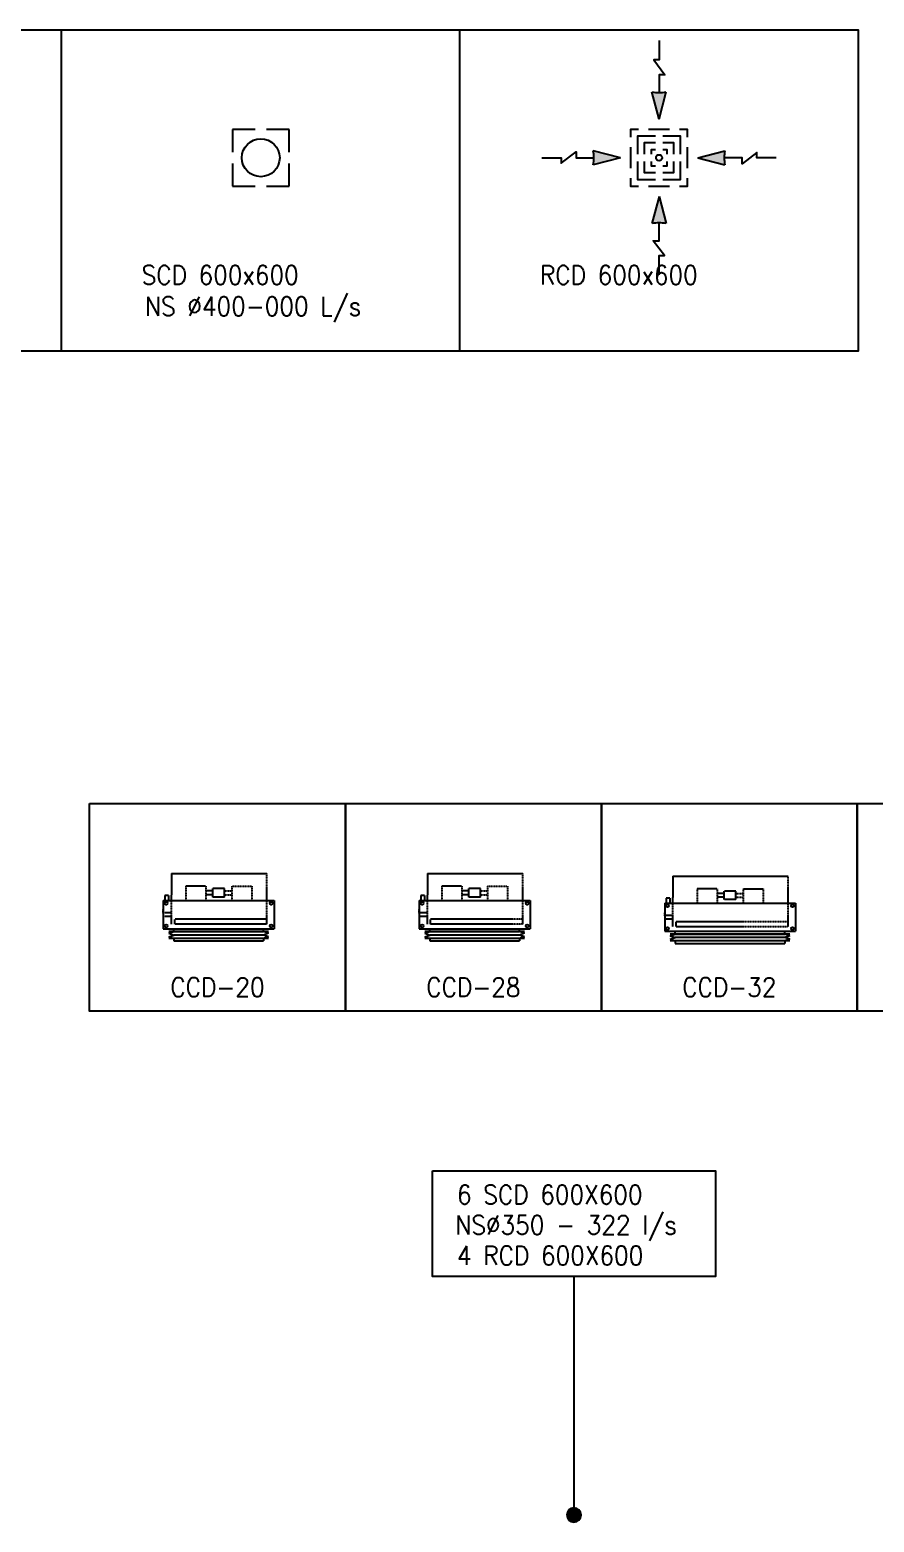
# Model space of a CAD drawing. Header units: inches. Extents: x 2774 to 36891, y -31918 to 3667.
# Drawn here: x 20044 to 28960, y -13859 to 1902 of the extents above; entities that cross this region are included whole.
import ezdxf
from ezdxf.enums import TextEntityAlignment as Align

# ---------------------------------------------------------------- set-up
doc = ezdxf.new("R2010")
doc.units = ezdxf.units.IN
doc.header["$MEASUREMENT"] = 0
for name, pattern in [('CONTINUA', [0]), ('DSH1', [0.101, 0.067, -0.034]), ('HIDDEN', [9.525, 6.35, -3.175])]:
    doc.linetypes.add(name, pattern=pattern)
for name, color, linetype in [('BLOCKS', 2, 'Continuous'), ('Electric', 254, 'Continuous'), ('F-TEXT', 2, 'Continuous'), ('M-HVAC-SPAR', 2, 'Continuous'), ('M-HVAC-SPCD', 2, 'HIDDEN'), ('M-SYMB-ARRW', 2, 'Continuous'), ('MEQUIP', 2, 'Continuous')]:
    doc.layers.add(name, color=color, linetype=linetype)
doc.styles.add('QC-SEC', font='romans.shx')

# ---------------------------------------------------------------- blocks, each defined once
blk = doc.blocks.new('dif')
for p, q in [((-0.5, 0.5), (-0.1, 0.5)), ((-0.5, 0.1), (-0.5, 0.5)), ((0.1, 0.5), (0.5, 0.5)), ((0.5, 0.5), (0.5, 0.1)), ((-0.5, -0.5), (-0.5, -0.1)), ((0.5, -0.1), (0.5, -0.5)), ((-0.1, -0.5), (-0.5, -0.5)), ((0.5, -0.5), (0.1, -0.5))]:
    blk.add_line(p, q)
blk = doc.blocks.new('s_arw')
at = {"layer": 'M-SYMB-ARRW'}
blk.add_lwpolyline([(0, 3, 0, 0.5, 0), (0, 2, 0, 0, 0), (0, 0, 0, 0, 0)], format="xyseb", dxfattribs=at)
blk = doc.blocks.new('A$C0C3C5058')
at = {"layer": 'M-HVAC-SPCD', "linetype": 'CONTINUA'}
blk.add_circle((300, 300), 200, dxfattribs=at)
at = {"layer": 'M-HVAC-SPAR', "linetype": 'CONTINUA', "extrusion": (0, 0, -1), "xscale": 200.0000000000132, "yscale": 200.0000000000132, "zscale": -200}
for p, rotation in [((100, 700), 315), ((-700, 700), 45), ((100, -100), 225), ((-700, -100), 135)]:
    blk.add_blockref('s_arw', p, dxfattribs=dict(at, rotation=rotation))
at = {"layer": 'M-HVAC-SPCD', "linetype": 'CONTINUA', "extrusion": (0, 0, -1), "xscale": 600, "yscale": 600, "zscale": -600, "rotation": 180}
blk.add_blockref('dif', (-300, 300), dxfattribs=at)
blk = doc.blocks.new('A$C72AE6952')
blk.add_hatch(color=6).paths.add_polyline_path([(-151, 0, 1), (151, 0, 1)])
at = {"color": 6}
blk.add_circle((0, 0), 151, dxfattribs=at)
blk = doc.blocks.new('A$C00294823')
at = {"layer": 'MEQUIP', "color": 1}
for p, q in [((-500, 710), (-500, 485)), ((-500, 710), (507, 710)), ((-570, 479), (-570, 427)), ((-531, 479), (-570, 479)), ((-531, 479), (-531, 427)), ((-585, 427), (585, 427)), ((-585, 427), (-585, 128)), ((585, 427), (585, 128)), ((-585, 128), (585, 128)), ((-526, 80), (-474, 98)), ((526, 98), (-526, 98)), ((-526, 80), (-474, 62)), ((-526, 44), (-474, 62)), ((-526, 44), (-474, 26)), ((526, 26), (-526, 26)), ((-474, 98), (-474, 128)), ((-474, 98), (474, 98)), ((474, 62), (-474, 62)), ((-474, 26), (-474, 0)), ((-474, 0), (474, 0)), ((474, 98), (474, 128)), ((526, 80), (474, 98)), ((526, 80), (474, 62)), ((526, 44), (474, 62)), ((526, 44), (474, 26)), ((474, 26), (474, 0))]:
    blk.add_line(p, q, dxfattribs=at)
at = {"layer": 'MEQUIP', "color": 1, "linetype": 'DSH1'}
for p, q in [((507, 177), (507, 710)), ((-500, 177), (-500, 485)), ((-137, 578), (-348, 578)), ((-348, 578), (-348, 427)), ((-137, 578), (-137, 427)), ((-62, 528), (-137, 528)), ((-62, 488), (-137, 488)), ((-62, 463), (-62, 552)), ((62, 552), (-62, 552)), ((62, 463), (62, 552)), ((62, 528), (137, 528)), ((62, 488), (137, 488)), ((137, 578), (348, 578)), ((137, 578), (137, 427)), ((348, 578), (348, 427)), ((-585, 290), (-585, 330)), ((62, 463), (-62, 463)), ((-500, 296), (-585, 296)), ((-500, 256), (-585, 256)), ((507, 229), (-465, 229)), ((-465, 177), (-465, 229)), ((507, 177), (-465, 177))]:
    blk.add_line(p, q, dxfattribs=at)
at = {"layer": 'MEQUIP', "color": 1}
for centre in [(-555, 397), (555, 397), (-555, 158), (555, 158)]:
    blk.add_circle(centre, 15.4, dxfattribs=at)
blk = doc.blocks.new('A$C697E7EE1')
at = {"layer": 'BLOCKS'}
for points in [[(-56, 522), (0, 306), (56, 522, -0.10923)], [(-522, 56, -0.10923), (-522, -56), (-306, 0)], [(306, 0), (522, -56, -0.10923), (522, 56)], [(0, -306), (-56, -522, -0.10923), (56, -522)]]:
    blk.add_hatch(color=256, dxfattribs=at).paths.add_polyline_path(points)
for p, q in [((0, 306), (-56, 522)), ((0, 306), (56, 522)), ((-306, 0), (-522, 56)), ((-306, 0), (-522, -56)), ((306, 0), (522, 56)), ((306, 0), (522, -56)), ((0, -306), (-56, -522)), ((0, -306), (56, -522))]:
    blk.add_line(p, q, dxfattribs=at)
for points in [[(0, 928), (0, 775), (-42, 775), (47, 657), (0, 657), (0, 516)], [(-162, 225), (-225, 225), (-225, 162)], [(-29, 171), (-171, 171), (-171, 29)], [(83, 225), (-83, 225)], [(171, 29), (171, 171), (29, 171)], [(225, 162), (225, 225), (162, 225)], [(-928, 0), (-775, 0), (-775, -42), (-657, 47), (-657, 0), (-516, 0)], [(-225, 83), (-225, -83)], [(-29, 117), (-117, 117), (-117, 29)], [(-29, 63), (-63, 63), (-63, 29)], [(117, 29), (117, 117), (29, 117)], [(63, 29), (63, 63), (29, 63)], [(225, -83), (225, 83)], [(928, 0), (775, 0), (775, 42), (657, -47), (657, 0), (516, 0)], [(-171, -29), (-171, -171), (-29, -171)], [(-117, -29), (-117, -117), (-29, -117)], [(-63, -29), (-63, -63), (-29, -63)], [(29, -63), (63, -63), (63, -29)], [(29, -117), (117, -117), (117, -29)], [(29, -171), (171, -171), (171, -29)], [(-225, -162), (-225, -225), (-162, -225)], [(-83, -225), (83, -225)], [(162, -225), (225, -225), (225, -162)], [(0, -928), (0, -775), (42, -775), (-47, -657), (0, -657), (0, -516)]]:
    blk.add_lwpolyline(points, dxfattribs=at)
blk.add_circle((0, 0), 24.1, dxfattribs=at)
for centre, start, end in [((0, 775), 257.5325, 282.4675), ((-775, 0), 347.5325, 12.4675), ((775, 0), 167.5325, 192.4675), ((0, -775), 77.5325, 102.4675)]:
    blk.add_arc(centre, 259, start, end, dxfattribs=at)
blk = doc.blocks.new('A$C305E440D')
at = {"layer": 'MEQUIP', "color": 1}
for p, q in [((-605, 710), (-605, 485)), ((-605, 710), (612, 710)), ((-675, 479), (-675, 427)), ((-636, 479), (-675, 479)), ((-636, 479), (-636, 427)), ((-690, 427), (690, 427)), ((-690, 427), (-690, 128)), ((690, 427), (690, 128)), ((-690, 128), (690, 128)), ((-631, 80), (-579, 98)), ((631, 98), (-631, 98)), ((-631, 80), (-579, 62)), ((-631, 44), (-579, 62)), ((-631, 44), (-579, 26)), ((631, 26), (-631, 26)), ((-579, 98), (-579, 128)), ((-579, 98), (579, 98)), ((579, 62), (-579, 62)), ((-579, 26), (-579, 0)), ((-579, 0), (579, 0)), ((579, 98), (579, 128)), ((631, 80), (579, 98)), ((631, 80), (579, 62)), ((631, 44), (579, 62)), ((631, 44), (579, 26)), ((579, 26), (579, 0))]:
    blk.add_line(p, q, dxfattribs=at)
at = {"layer": 'MEQUIP', "color": 1, "linetype": 'DSH1'}
for p, q in [((612, 177), (612, 710)), ((-605, 177), (-605, 485)), ((-137, 578), (-348, 578)), ((-348, 578), (-348, 427)), ((-137, 578), (-137, 427)), ((-62, 528), (-137, 528)), ((-62, 488), (-137, 488)), ((-62, 463), (-62, 552)), ((62, 552), (-62, 552)), ((62, 463), (62, 552)), ((62, 528), (137, 528)), ((62, 488), (137, 488)), ((137, 578), (348, 578)), ((137, 578), (137, 427)), ((348, 578), (348, 427)), ((-690, 290), (-690, 330)), ((62, 463), (-62, 463)), ((-605, 296), (-690, 296)), ((-605, 256), (-690, 256)), ((612, 229), (-570, 229)), ((-570, 177), (-570, 229)), ((612, 177), (-570, 177))]:
    blk.add_line(p, q, dxfattribs=at)
at = {"layer": 'MEQUIP', "color": 1}
for centre in [(-660, 397), (660, 397), (-660, 158), (660, 158)]:
    blk.add_circle(centre, 15.4, dxfattribs=at)

msp = doc.modelspace()

# ---------------------------------------------------------------- linework, layer by layer
for p, q in [((20380, -1491), (20380, 1902)), ((24586, -1491), (24586, 1902))]:
    msp.add_line(p, q)
at = {"color": 6}
msp.add_line((25790, -11264), (25790, -13784), dxfattribs=at)
msp.add_lwpolyline([(3555, 1902), (28792, 1902), (28792, -1491), (3555, -1491)], close=True)
at = {"color": 4}
for points in [[(20674, -6268), (23377, -6268), (23377, -8461), (20674, -8461)], [(23377, -6268), (26080, -6268), (26080, -8461), (23377, -8461)], [(26080, -6268), (28782, -6268), (28782, -8461), (26080, -8461)], [(28782, -6268), (31485, -6268), (31485, -8461), (28782, -8461)]]:
    msp.add_lwpolyline(points, close=True, dxfattribs=at)
at = {"color": 6}
msp.add_lwpolyline([(24296, -10150), (27284, -10150), (27284, -11264), (24296, -11264)], close=True, dxfattribs=at)

# ---------------------------------------------------------------- block references
at = {"ltscale": 0.5}
msp.add_blockref('A$C0C3C5058', (22183, 251), dxfattribs=at)
at = {"color": 4}
for name, p in [('A$C00294823', (22039, -7720)), ('A$C00294823', (24742, -7720)), ('A$C305E440D', (27439, -7747))]:
    msp.add_blockref(name, p, dxfattribs=at)
at = {"xscale": -0.5, "yscale": 0.5, "zscale": 0.5, "rotation": 180}
msp.add_blockref('A$C72AE6952', (25790, -13784), dxfattribs=at)
at = {"layer": 'Electric', "xscale": 1.333333333328483, "yscale": 1.333333333328483, "zscale": 1.333333333328483}
msp.add_blockref('A$C697E7EE1', (26689, 551), dxfattribs=at)

# ---------------------------------------------------------------- texts
at = {"layer": 'F-TEXT', "style": 'QC-SEC', "width": 0.9}
for s, p in [('SCD 600x600', (21225, -788)), ('RCD 600x600', (25431, -788)), ('NS %%C400-000 L/s', (21260, -1118)), ('6 SCD 600X600', (24555, -10500)), ('NS%%C350 - 322 l/s', (24537, -10820)), ('4 RCD 600X600', (24555, -11143))]:
    msp.add_text(s, height=200, dxfattribs=at).set_placement(p)
for s, p in [('CCD-20', (22026, -8209)), ('CCD-28', (24728, -8209)), ('CCD-32', (27431, -8209))]:
    msp.add_text(s, height=200, dxfattribs=at).set_placement(p, align=Align.MIDDLE_CENTER)

doc.saveas('drawing.dxf')
